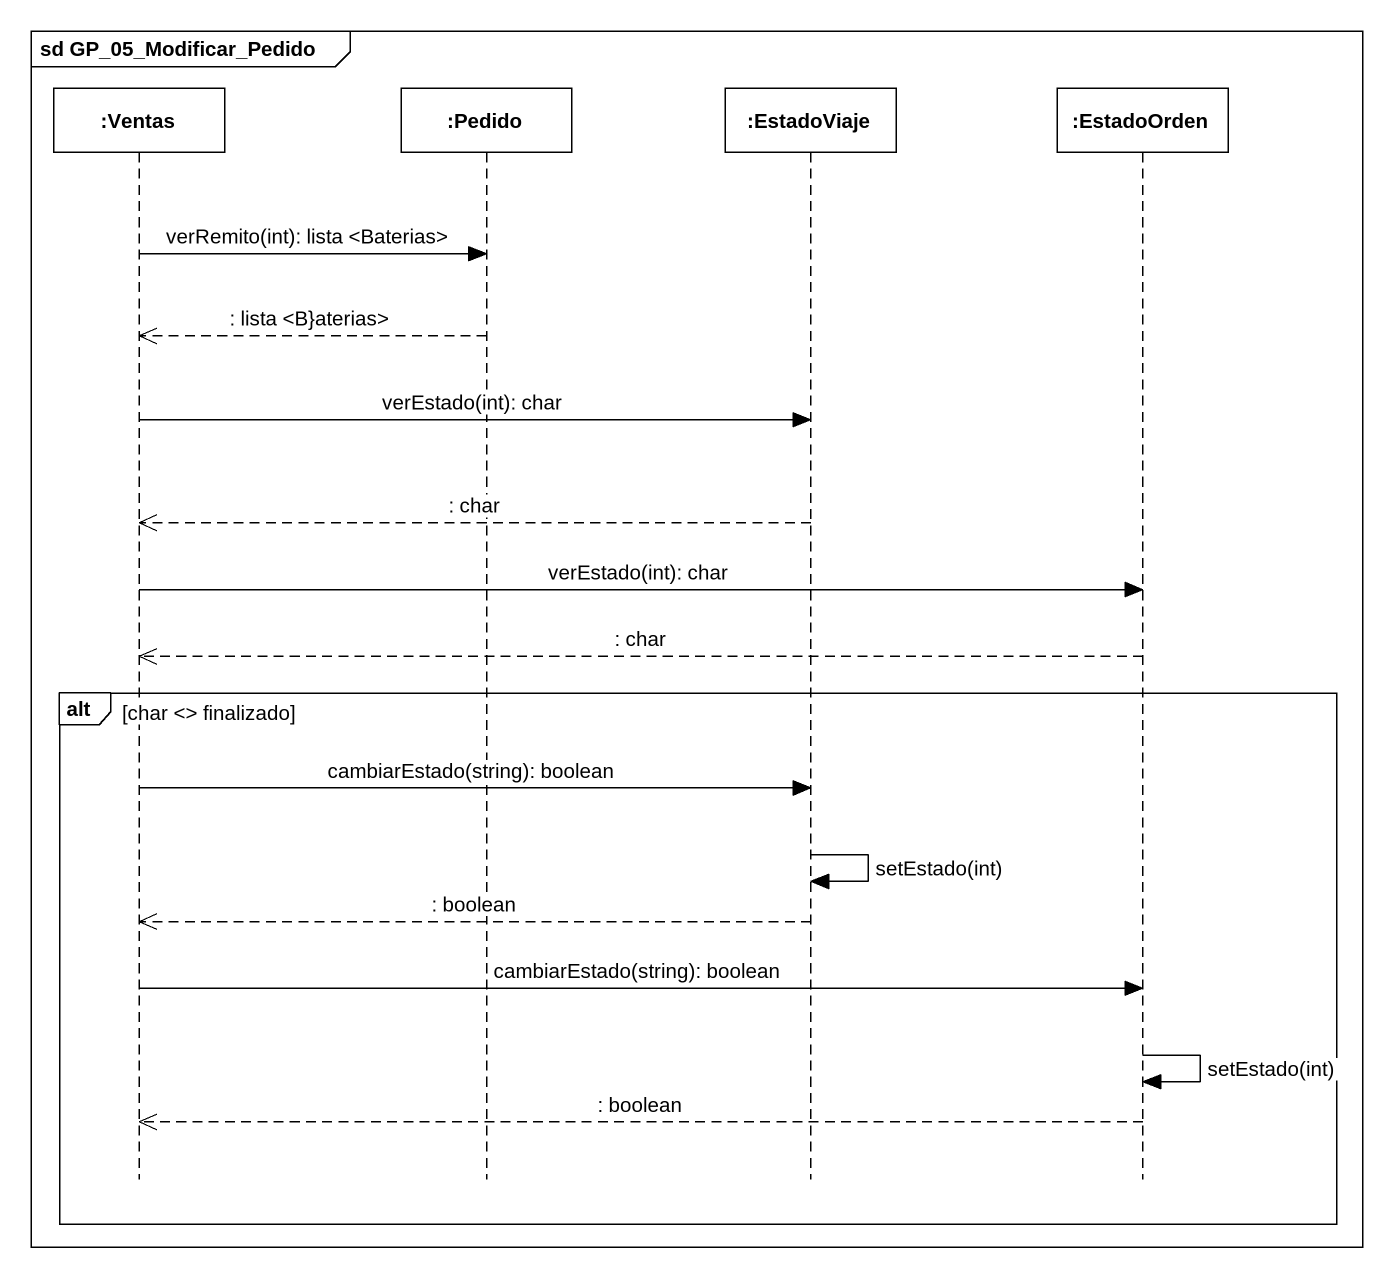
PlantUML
@startuml
mainframe sd GP_05_Modificar_Pedido
hide footbox
participant ":Ventas" as Ventas
participant ":Pedido" as Pedido
participant ":EstadoViaje" as EstadoViaje
participant ":EstadoOrden" as EstadoOrden

Ventas -> Pedido : verRemito(int): lista <Baterias>
Pedido -->> Ventas : : lista ~<B}aterias>
Ventas -> EstadoViaje : verEstado(int): char
EstadoViaje -->> Ventas : : char
Ventas -> EstadoOrden : verEstado(int): char
EstadoOrden -->> Ventas : : char
alt char <> finalizado
  Ventas -> EstadoViaje : cambiarEstado(string): boolean
  EstadoViaje -> EstadoViaje : setEstado(int)
  EstadoViaje -->> Ventas : : boolean
  Ventas -> EstadoOrden : cambiarEstado(string): boolean
  EstadoOrden -> EstadoOrden : setEstado(int)
  EstadoOrden -->> Ventas : : boolean
end
@enduml
